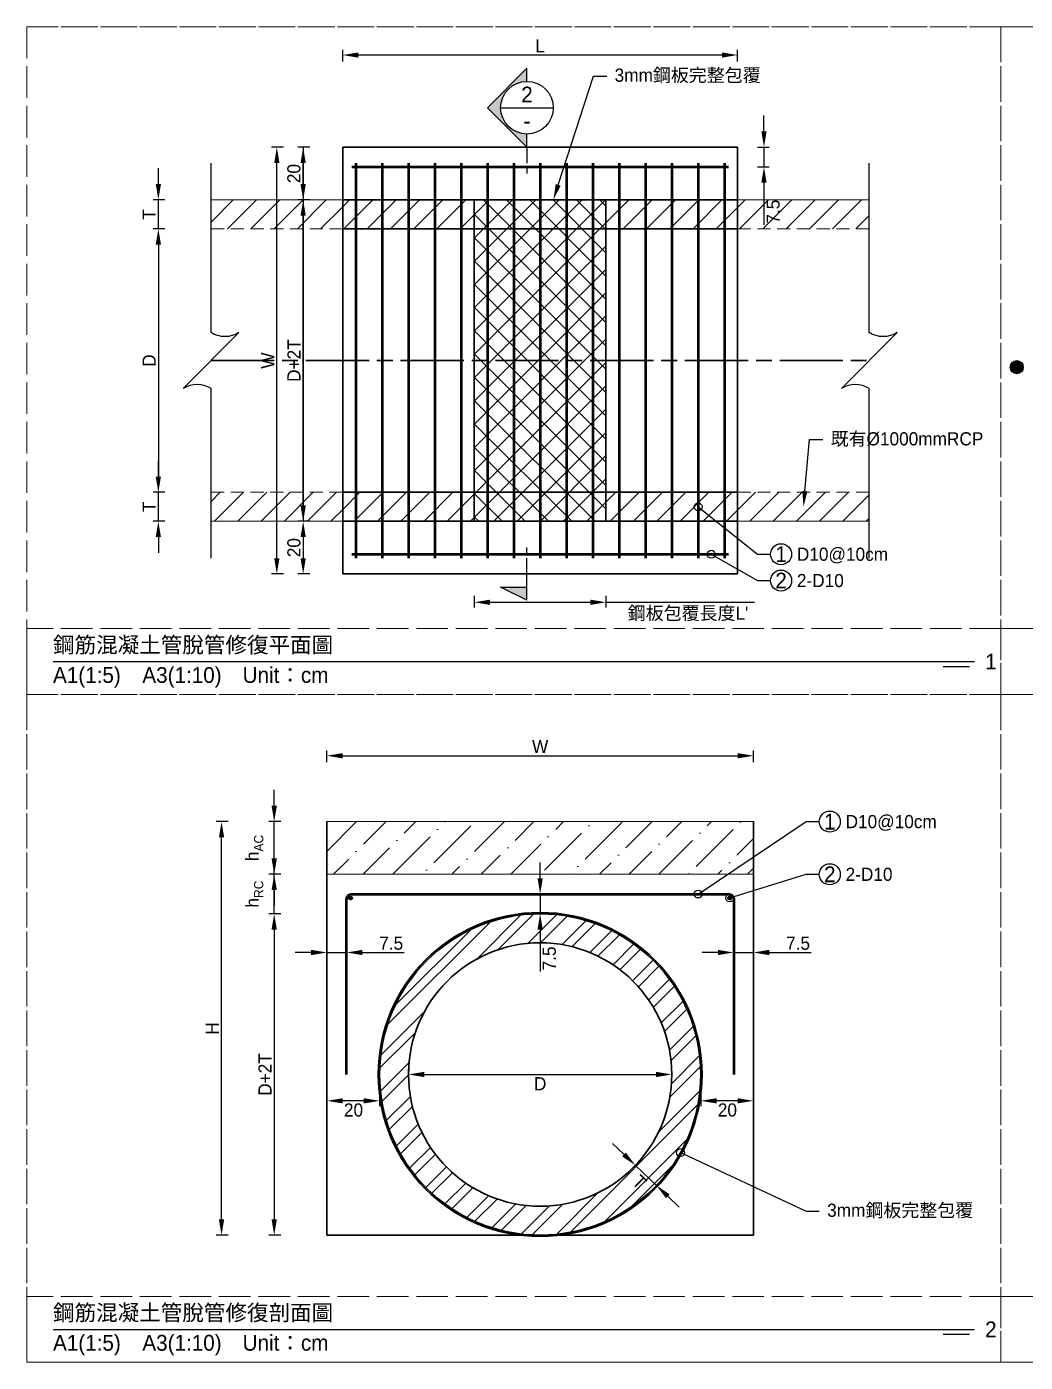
# Model space of a CAD drawing. Extents: x -781 to 13690, y -2778 to 2196.
# Drawn here: x -780 to -401, y -2778 to -2271 of the extents above; entities that cross this region are included whole.
import ezdxf
from ezdxf import colors
from ezdxf.entities.mleader import LeaderData, LeaderLine
from ezdxf.math import Vec2, Vec3

# ---------------------------------------------------------------- set-up
doc = ezdxf.new("R2010")
doc.units = 0
doc.header["$MEASUREMENT"] = 0
for name, pattern in [('ACAD_ISO02W100', [15, 12, -3]), ('ACAD_ISO08W100', [36, 24, -3, 6, -3]), ('HIDDEN', [0.375, 0.25, -0.125])]:
    doc.linetypes.add(name, pattern=pattern)
doc.layers.add('一、4.基本-隱藏', color=9, linetype='ACAD_ISO02W100', lineweight=20, plot=False)
doc.layers.add('三、1.文字-說明文字', color=2, linetype='Continuous')
doc.layers.add('三、3.文字-註解文字', color=2, linetype='Continuous')
for name, color, linetype, lineweight in [('二、1.繪圖-既有設施', 8, 'Continuous', 20), ('二、2.繪圖-施作項目', 181, 'Continuous', 30), ('二、4.繪圖-設計鋪面', 40, 'Continuous', 20), ('二、5.繪圖-鋼筋', 60, 'Continuous', 50), ('二、6.繪圖-其他施作項目', 35, 'Continuous', 30)]:
    doc.layers.add(name, color=color, linetype=linetype, lineweight=lineweight)
doc.styles.add('次圖名(詳圖)', font='MS PGothic.ttf', dxfattribs={"height": 6})
doc.styles.add('註解文字(詳圖)', font='MS PGothic.ttf', dxfattribs={"height": 5})
doc.dimstyles.new('註解文字(詳圖)', dxfattribs={"dimtxt": 5, "dimasz": 6, "dimexe": 2, "dimexo": 5, "dimgap": 1, "dimtad": 2, "dimdsep": 46, "dimtxsty": '註解文字(詳圖)', "dimcen": 0.1, "dimclrd": 256, "dimclre": 256, "dimclrt": 256, "dimadec": 0, "dimazin": 0, "dimtfac": 1, "dimtmove": 0, "dimatfit": 3, "dimfxlon": 1, "dimtolj": 1, "dimtzin": 0, "dimlwd": -1, "dimlwe": -1, "dimarcsym": 1})

# ---------------------------------------------------------------- blocks, each defined once
blk = doc.blocks.new('*D116')
at = {"layer": 'Defpoints', "color": 0, "transparency": 16777216}
for p in [(-730, -2336.75), (-710, -2336.75), (-710, -2347.75)]:
    blk.add_point(p, dxfattribs=at)
at = {"layer": '三、3.文字-註解文字', "transparency": 16777216}
for p, q in [((-730, -2330.75), (-730, -2324.75)), ((-727.5, -2336.75), (-732, -2336.75)), ((-730, -2347.75), (-730, -2336.75)), ((-727.5, -2347.75), (-732, -2347.75)), ((-730, -2353.75), (-730, -2359.75))]:
    blk.add_line(p, q, dxfattribs=at)
for points in [[(-731, -2330.75), (-729, -2330.75), (-730, -2336.75)], [(-731, -2353.75), (-729, -2353.75), (-730, -2347.75)]]:
    blk.add_solid(points, dxfattribs=at)
at = {"layer": '三、3.文字-註解文字', "transparency": 16777216, "insert": (-733.5, -2342.25), "char_height": 5, "attachment_point": 5, "rotation": 90, "style": '註解文字(詳圖)'}
blk.add_mtext('\\A1;T', dxfattribs=at)
blk = doc.blocks.new('*D117')
at = {"layer": 'Defpoints', "color": 0, "transparency": 16777216}
for p in [(-710, -2347.75), (-730, -2447.75), (-710, -2447.75)]:
    blk.add_point(p, dxfattribs=at)
at = {"layer": '三、3.文字-註解文字', "transparency": 16777216}
for p, q in [((-727.5, -2347.75), (-732, -2347.75)), ((-730, -2353.75), (-730, -2441.75)), ((-727.5, -2447.75), (-732, -2447.75))]:
    blk.add_line(p, q, dxfattribs=at)
for points in [[(-731, -2353.75), (-729, -2353.75), (-730, -2347.75)], [(-731, -2441.75), (-729, -2441.75), (-730, -2447.75)]]:
    blk.add_solid(points, dxfattribs=at)
at = {"layer": '三、3.文字-註解文字', "transparency": 16777216, "insert": (-733.5, -2397.75), "char_height": 5, "attachment_point": 5, "rotation": 90, "style": '註解文字(詳圖)'}
blk.add_mtext('\\A1;D', dxfattribs=at)
blk = doc.blocks.new('*D118')
at = {"layer": 'Defpoints', "color": 0, "transparency": 16777216}
for p in [(-730, -2447.75), (-710, -2447.75), (-710, -2458.75)]:
    blk.add_point(p, dxfattribs=at)
at = {"layer": '三、3.文字-註解文字', "transparency": 16777216}
for p, q in [((-730, -2441.75), (-730, -2435.75)), ((-727.5, -2447.75), (-732, -2447.75)), ((-730, -2458.75), (-730, -2447.75)), ((-727.5, -2458.75), (-732, -2458.75)), ((-730, -2464.75), (-730, -2470.75))]:
    blk.add_line(p, q, dxfattribs=at)
for points in [[(-731, -2441.75), (-729, -2441.75), (-730, -2447.75)], [(-731, -2464.75), (-729, -2464.75), (-730, -2458.75)]]:
    blk.add_solid(points, dxfattribs=at)
at = {"layer": '三、3.文字-註解文字', "transparency": 16777216, "insert": (-733.5, -2453.25), "char_height": 5, "attachment_point": 5, "rotation": 90, "style": '註解文字(詳圖)'}
blk.add_mtext('\\A1;T', dxfattribs=at)
blk = doc.blocks.new('*D119')
at = {"layer": 'Defpoints', "color": 0, "transparency": 16777216}
for p in [(-685, -2316.75), (-660, -2316.75), (-660, -2478.75)]:
    blk.add_point(p, dxfattribs=at)
at = {"layer": '三、3.文字-註解文字', "transparency": 16777216}
for p, q in [((-682.5, -2316.75), (-687, -2316.75)), ((-685, -2472.75), (-685, -2322.75)), ((-682.5, -2478.75), (-687, -2478.75))]:
    blk.add_line(p, q, dxfattribs=at)
for points in [[(-686, -2322.75), (-684, -2322.75), (-685, -2316.75)], [(-686, -2472.75), (-684, -2472.75), (-685, -2478.75)]]:
    blk.add_solid(points, dxfattribs=at)
at = {"layer": '三、3.文字-註解文字', "transparency": 16777216, "insert": (-688.5, -2397.75), "char_height": 5, "attachment_point": 5, "rotation": 90, "style": '註解文字(詳圖)'}
blk.add_mtext('\\A1;W', dxfattribs=at)
blk = doc.blocks.new('*D120')
at = {"layer": 'Defpoints', "color": 0, "transparency": 16777216}
for p in [(-675, -2336.75), (-660, -2336.75), (-660, -2458.75)]:
    blk.add_point(p, dxfattribs=at)
at = {"layer": '三、3.文字-註解文字', "transparency": 16777216}
for p, q in [((-672.5, -2336.75), (-677, -2336.75)), ((-675, -2452.75), (-675, -2342.75)), ((-672.5, -2458.75), (-677, -2458.75))]:
    blk.add_line(p, q, dxfattribs=at)
for points in [[(-676, -2342.75), (-674, -2342.75), (-675, -2336.75)], [(-676, -2452.75), (-674, -2452.75), (-675, -2458.75)]]:
    blk.add_solid(points, dxfattribs=at)
at = {"layer": '三、3.文字-註解文字', "transparency": 16777216, "insert": (-678.5, -2397.75), "char_height": 5, "attachment_point": 5, "rotation": 90, "style": '註解文字(詳圖)'}
blk.add_mtext('\\A1;D+2T', dxfattribs=at)
blk = doc.blocks.new('*D121')
at = {"layer": 'Defpoints', "color": 0, "transparency": 16777216}
for p in [(-675, -2316.75), (-660, -2316.75), (-660, -2336.75)]:
    blk.add_point(p, dxfattribs=at)
at = {"layer": '三、3.文字-註解文字', "transparency": 16777216}
for p, q in [((-672.5, -2316.75), (-677, -2316.75)), ((-675, -2330.75), (-675, -2322.75)), ((-672.5, -2336.75), (-677, -2336.75))]:
    blk.add_line(p, q, dxfattribs=at)
for points in [[(-676, -2322.75), (-674, -2322.75), (-675, -2316.75)], [(-676, -2330.75), (-674, -2330.75), (-675, -2336.75)]]:
    blk.add_solid(points, dxfattribs=at)
at = {"layer": '三、3.文字-註解文字', "transparency": 16777216, "insert": (-678.5, -2326.75), "char_height": 5, "attachment_point": 5, "rotation": 90, "style": '註解文字(詳圖)'}
blk.add_mtext('\\A1;20', dxfattribs=at)
blk = doc.blocks.new('*D122')
at = {"layer": 'Defpoints', "color": 0, "transparency": 16777216}
for p in [(-660, -2458.75), (-675, -2478.75), (-660, -2478.75)]:
    blk.add_point(p, dxfattribs=at)
at = {"layer": '三、3.文字-註解文字', "transparency": 16777216}
for p, q in [((-672.5, -2458.75), (-677, -2458.75)), ((-675, -2464.75), (-675, -2472.75)), ((-672.5, -2478.75), (-677, -2478.75))]:
    blk.add_line(p, q, dxfattribs=at)
for points in [[(-676, -2464.75), (-674, -2464.75), (-675, -2458.75)], [(-676, -2472.75), (-674, -2472.75), (-675, -2478.75)]]:
    blk.add_solid(points, dxfattribs=at)
at = {"layer": '三、3.文字-註解文字', "transparency": 16777216, "insert": (-678.5, -2468.75), "char_height": 5, "attachment_point": 5, "rotation": 90, "style": '註解文字(詳圖)'}
blk.add_mtext('\\A1;20', dxfattribs=at)
blk = doc.blocks.new('*D123')
at = {"layer": 'Defpoints', "color": 0, "transparency": 16777216}
for p in [(-660, -2281.75), (-660, -2316.75), (-510, -2316.75)]:
    blk.add_point(p, dxfattribs=at)
at = {"layer": '三、3.文字-註解文字', "transparency": 16777216}
for p, q in [((-660, -2284.25), (-660, -2279.75)), ((-510, -2284.25), (-510, -2279.75)), ((-516, -2281.75), (-654, -2281.75))]:
    blk.add_line(p, q, dxfattribs=at)
for points in [[(-654, -2280.75), (-654, -2282.75), (-660, -2281.75)], [(-516, -2280.75), (-516, -2282.75), (-510, -2281.75)]]:
    blk.add_solid(points, dxfattribs=at)
at = {"layer": '三、3.文字-註解文字', "transparency": 16777216, "insert": (-585, -2278.25), "char_height": 5, "attachment_point": 5, "style": '註解文字(詳圖)'}
blk.add_mtext('\\A1;L', dxfattribs=at)
blk = doc.blocks.new('*D124')
at = {"layer": 'Defpoints', "color": 0, "transparency": 16777216}
for p in [(-610, -2336.75), (-560, -2336.75), (-560, -2489.5)]:
    blk.add_point(p, dxfattribs=at)
at = {"layer": '三、3.文字-註解文字', "transparency": 16777216}
for p, q in [((-610, -2487), (-610, -2491.5)), ((-560, -2487), (-560, -2491.5)), ((-604, -2489.5), (-566, -2489.5)), ((-560, -2489.5), (-503.65, -2489.5))]:
    blk.add_line(p, q, dxfattribs=at)
for points in [[(-604, -2488.5), (-604, -2490.5), (-610, -2489.5)], [(-566, -2488.5), (-566, -2490.5), (-560, -2489.5)]]:
    blk.add_solid(points, dxfattribs=at)
at = {"layer": '三、3.文字-註解文字', "transparency": 16777216, "insert": (-528.82, -2493.88), "char_height": 5, "attachment_point": 5, "style": '註解文字(詳圖)'}
blk.add_mtext("\\A1;鋼板包覆長度L'", dxfattribs=at)
blk = doc.blocks.new('*D125')
at = {"layer": 'Defpoints', "color": 0, "transparency": 16777216}
for p in [(-515, -2316.75), (-500, -2316.75), (-515, -2324.25)]:
    blk.add_point(p, dxfattribs=at)
at = {"layer": '三、3.文字-註解文字', "transparency": 16777216}
for p, q in [((-500, -2310.75), (-500, -2304.75)), ((-502.5, -2316.75), (-498, -2316.75)), ((-500, -2316.75), (-500, -2324.25)), ((-502.5, -2324.25), (-498, -2324.25)), ((-500, -2330.25), (-500, -2346.15))]:
    blk.add_line(p, q, dxfattribs=at)
for points in [[(-501, -2310.75), (-499, -2310.75), (-500, -2316.75)], [(-501, -2330.25), (-499, -2330.25), (-500, -2324.25)]]:
    blk.add_solid(points, dxfattribs=at)
at = {"layer": '三、3.文字-註解文字', "transparency": 16777216, "insert": (-496.5, -2341.2), "char_height": 5, "attachment_point": 5, "rotation": 90, "style": '註解文字(詳圖)'}
blk.add_mtext('\\A1;7.5', dxfattribs=at)
blk = doc.blocks.new('_Small')
at = {"color": 0, "linetype": 'ByBlock', "lineweight": -2}
blk.add_circle((0, 0), 0.25, dxfattribs=at)
blk = doc.blocks.new('*D126')
at = {"layer": 'Defpoints', "color": 0, "transparency": 16777216}
for p in [(-686, -2572.75), (-666, -2572.75), (-666, -2592.75)]:
    blk.add_point(p, dxfattribs=at)
at = {"layer": '三、3.文字-註解文字', "transparency": 16777216}
for p, q in [((-686, -2566.75), (-686, -2560.75)), ((-683.5, -2572.75), (-688, -2572.75)), ((-686, -2592.75), (-686, -2572.75)), ((-683.5, -2592.75), (-688, -2592.75)), ((-686, -2598.75), (-686, -2604.75))]:
    blk.add_line(p, q, dxfattribs=at)
for points in [[(-687, -2566.75), (-685, -2566.75), (-686, -2572.75)], [(-687, -2598.75), (-685, -2598.75), (-686, -2592.75)]]:
    blk.add_solid(points, dxfattribs=at)
at = {"layer": '三、3.文字-註解文字', "transparency": 16777216, "insert": (-693.5, -2582.75), "char_height": 5, "attachment_point": 5, "rotation": 90, "style": '註解文字(詳圖)'}
blk.add_mtext('\\A1;h{\\H0.7x;\\S^ AC;}', dxfattribs=at)
blk = doc.blocks.new('*D127')
at = {"layer": 'Defpoints', "color": 0, "transparency": 16777216}
for p in [(-686, -2592.75), (-585, -2592.75), (-585, -2607.75)]:
    blk.add_point(p, dxfattribs=at)
at = {"layer": '三、3.文字-註解文字', "transparency": 16777216}
for p, q in [((-686, -2586.75), (-686, -2580.75)), ((-683.5, -2592.75), (-688, -2592.75)), ((-686, -2607.75), (-686, -2592.75)), ((-683.5, -2607.75), (-688, -2607.75)), ((-686, -2613.75), (-686, -2619.75))]:
    blk.add_line(p, q, dxfattribs=at)
for points in [[(-687, -2586.75), (-685, -2586.75), (-686, -2592.75)], [(-687, -2613.75), (-685, -2613.75), (-686, -2607.75)]]:
    blk.add_solid(points, dxfattribs=at)
at = {"layer": '三、3.文字-註解文字', "transparency": 16777216, "insert": (-693.5, -2600.25), "char_height": 5, "attachment_point": 5, "rotation": 90, "style": '註解文字(詳圖)'}
blk.add_mtext('\\A1;h{\\H0.7x;\\S^ RC;}', dxfattribs=at)
blk = doc.blocks.new('*D128')
at = {"layer": 'Defpoints', "color": 0, "transparency": 16777216}
for p in [(-585, -2607.75), (-686, -2729.75), (-585, -2729.75)]:
    blk.add_point(p, dxfattribs=at)
at = {"layer": '三、3.文字-註解文字', "transparency": 16777216}
for p, q in [((-683.5, -2607.75), (-688, -2607.75)), ((-686, -2613.75), (-686, -2723.75)), ((-683.5, -2729.75), (-688, -2729.75))]:
    blk.add_line(p, q, dxfattribs=at)
for points in [[(-687, -2613.75), (-685, -2613.75), (-686, -2607.75)], [(-687, -2723.75), (-685, -2723.75), (-686, -2729.75)]]:
    blk.add_solid(points, dxfattribs=at)
at = {"layer": '三、3.文字-註解文字', "transparency": 16777216, "insert": (-689.5, -2668.75), "char_height": 5, "attachment_point": 5, "rotation": 90, "style": '註解文字(詳圖)'}
blk.add_mtext('\\A1;D+2T', dxfattribs=at)
blk = doc.blocks.new('*D129')
at = {"layer": 'Defpoints', "color": 0, "transparency": 16777216}
for p in [(-706, -2572.75), (-585, -2572.75), (-585, -2729.75)]:
    blk.add_point(p, dxfattribs=at)
at = {"layer": '三、3.文字-註解文字', "transparency": 16777216}
for p, q in [((-703.5, -2572.75), (-708, -2572.75)), ((-706, -2723.75), (-706, -2578.75)), ((-703.5, -2729.75), (-708, -2729.75))]:
    blk.add_line(p, q, dxfattribs=at)
for points in [[(-707, -2578.75), (-705, -2578.75), (-706, -2572.75)], [(-707, -2723.75), (-705, -2723.75), (-706, -2729.75)]]:
    blk.add_solid(points, dxfattribs=at)
at = {"layer": '三、3.文字-註解文字', "transparency": 16777216, "insert": (-709.5, -2651.25), "char_height": 5, "attachment_point": 5, "rotation": 90, "style": '註解文字(詳圖)'}
blk.add_mtext('\\A1;H', dxfattribs=at)
blk = doc.blocks.new('*D130')
at = {"layer": 'Defpoints', "color": 0, "transparency": 16777216}
for p in [(-635, -2668.75), (-535, -2668.75), (-535, -2668.75)]:
    blk.add_point(p, dxfattribs=at)
at = {"layer": '三、3.文字-註解文字', "transparency": 16777216}
for p, q in [((-635, -2668.75), (-635, -2666.75)), ((-535, -2668.75), (-535, -2666.75)), ((-629, -2668.75), (-541, -2668.75))]:
    blk.add_line(p, q, dxfattribs=at)
for points in [[(-629, -2667.75), (-629, -2669.75), (-635, -2668.75)], [(-541, -2667.75), (-541, -2669.75), (-535, -2668.75)]]:
    blk.add_solid(points, dxfattribs=at)
at = {"layer": '三、3.文字-註解文字', "transparency": 16777216, "insert": (-585, -2672.25), "char_height": 5, "attachment_point": 5, "style": '註解文字(詳圖)'}
blk.add_mtext('\\A1;D', dxfattribs=at)
blk = doc.blocks.new('*D131')
at = {"layer": 'Defpoints', "color": 0, "transparency": 16777216}
for p in [(-548.81, -2703.25), (-540.85, -2710.84), (-540.85, -2710.84)]:
    blk.add_point(p, dxfattribs=at)
at = {"layer": '三、3.文字-註解文字', "transparency": 16777216}
for p, q in [((-553.15, -2699.11), (-557.5, -2694.97)), ((-548.81, -2703.25), (-547.43, -2701.8)), ((-548.81, -2703.25), (-540.85, -2710.84)), ((-540.85, -2710.84), (-539.47, -2709.39)), ((-536.51, -2714.98), (-532.16, -2719.12))]:
    blk.add_line(p, q, dxfattribs=at)
for points in [[(-552.46, -2698.39), (-553.84, -2699.84), (-548.81, -2703.25)], [(-535.82, -2714.26), (-537.2, -2715.71), (-540.85, -2710.84)]]:
    blk.add_solid(points, dxfattribs=at)
at = {"layer": '三、3.文字-註解文字', "transparency": 16777216, "insert": (-547.25, -2709.58), "char_height": 5, "attachment_point": 5, "rotation": 316.3674, "style": '註解文字(詳圖)'}
blk.add_mtext('\\A1;T', dxfattribs=at)
blk = doc.blocks.new('*D132')
at = {"layer": 'Defpoints', "color": 0, "transparency": 16777216}
for p in [(-666, -2668.75), (-646, -2668.75), (-666, -2678.75)]:
    blk.add_point(p, dxfattribs=at)
at = {"layer": '三、3.文字-註解文字', "transparency": 16777216}
for p, q in [((-666, -2676.25), (-666, -2680.75)), ((-646, -2676.25), (-646, -2680.75)), ((-652, -2678.75), (-660, -2678.75))]:
    blk.add_line(p, q, dxfattribs=at)
for points in [[(-660, -2677.75), (-660, -2679.75), (-666, -2678.75)], [(-652, -2677.75), (-652, -2679.75), (-646, -2678.75)]]:
    blk.add_solid(points, dxfattribs=at)
at = {"layer": '三、3.文字-註解文字', "transparency": 16777216, "insert": (-655.89, -2682.25), "char_height": 5, "attachment_point": 5, "style": '註解文字(詳圖)'}
blk.add_mtext('\\A1;20', dxfattribs=at)
blk = doc.blocks.new('*D133')
at = {"layer": 'Defpoints', "color": 0, "transparency": 16777216}
for p in [(-524, -2668.75), (-504, -2668.75), (-524, -2678.75)]:
    blk.add_point(p, dxfattribs=at)
at = {"layer": '三、3.文字-註解文字', "transparency": 16777216}
for p, q in [((-524, -2676.25), (-524, -2680.75)), ((-504, -2676.25), (-504, -2680.75)), ((-510, -2678.75), (-518, -2678.75))]:
    blk.add_line(p, q, dxfattribs=at)
for points in [[(-518, -2677.75), (-518, -2679.75), (-524, -2678.75)], [(-510, -2677.75), (-510, -2679.75), (-504, -2678.75)]]:
    blk.add_solid(points, dxfattribs=at)
at = {"layer": '三、3.文字-註解文字', "transparency": 16777216, "insert": (-513.89, -2682.25), "char_height": 5, "attachment_point": 5, "style": '註解文字(詳圖)'}
blk.add_mtext('\\A1;20', dxfattribs=at)
blk = doc.blocks.new('*D134')
at = {"layer": 'Defpoints', "color": 0, "transparency": 16777216}
for p in [(-666, -2622.44), (-666, -2641.6), (-658.5, -2641.6)]:
    blk.add_point(p, dxfattribs=at)
at = {"layer": '三、3.文字-註解文字', "transparency": 16777216}
for p, q in [((-666, -2624.94), (-666, -2620.44)), ((-658.5, -2624.94), (-658.5, -2620.44)), ((-672, -2622.44), (-678, -2622.44)), ((-666, -2622.44), (-658.5, -2622.44)), ((-652.5, -2622.44), (-636.6, -2622.44))]:
    blk.add_line(p, q, dxfattribs=at)
for points in [[(-672, -2621.44), (-672, -2623.44), (-666, -2622.44)], [(-652.5, -2621.44), (-652.5, -2623.44), (-658.5, -2622.44)]]:
    blk.add_solid(points, dxfattribs=at)
at = {"layer": '三、3.文字-註解文字', "transparency": 16777216, "insert": (-641.55, -2618.94), "char_height": 5, "attachment_point": 5, "style": '註解文字(詳圖)'}
blk.add_mtext('\\A1;7.5', dxfattribs=at)
blk = doc.blocks.new('*D135')
at = {"layer": 'Defpoints', "color": 0, "transparency": 16777216}
for p in [(-585, -2600.25), (-585, -2600.25), (-585, -2607.75)]:
    blk.add_point(p, dxfattribs=at)
at = {"layer": '三、3.文字-註解文字', "transparency": 16777216}
for p, q in [((-585, -2594.25), (-585, -2588.25)), ((-585, -2600.25), (-583, -2600.25)), ((-585, -2600.25), (-585, -2607.75)), ((-585, -2607.75), (-583, -2607.75)), ((-585, -2613.75), (-585, -2629.65))]:
    blk.add_line(p, q, dxfattribs=at)
for points in [[(-586, -2594.25), (-584, -2594.25), (-585, -2600.25)], [(-586, -2613.75), (-584, -2613.75), (-585, -2607.75)]]:
    blk.add_solid(points, dxfattribs=at)
at = {"layer": '三、3.文字-註解文字', "transparency": 16777216, "insert": (-581.5, -2624.7), "char_height": 5, "attachment_point": 5, "rotation": 90, "style": '註解文字(詳圖)'}
blk.add_mtext('\\A1;7.5', dxfattribs=at)
blk = doc.blocks.new('*D136')
at = {"layer": 'Defpoints', "color": 0, "transparency": 16777216}
for p in [(-511.5, -2622.44), (-511.5, -2641.6), (-504, -2641.6)]:
    blk.add_point(p, dxfattribs=at)
at = {"layer": '三、3.文字-註解文字', "transparency": 16777216}
for p, q in [((-511.5, -2624.94), (-511.5, -2620.44)), ((-504, -2624.94), (-504, -2620.44)), ((-517.5, -2622.44), (-523.5, -2622.44)), ((-511.5, -2622.44), (-504, -2622.44)), ((-498, -2622.44), (-482.1, -2622.44))]:
    blk.add_line(p, q, dxfattribs=at)
for points in [[(-517.5, -2621.44), (-517.5, -2623.44), (-511.5, -2622.44)], [(-498, -2621.44), (-498, -2623.44), (-504, -2622.44)]]:
    blk.add_solid(points, dxfattribs=at)
at = {"layer": '三、3.文字-註解文字', "transparency": 16777216, "insert": (-487.05, -2618.94), "char_height": 5, "attachment_point": 5, "style": '註解文字(詳圖)'}
blk.add_mtext('\\A1;7.5', dxfattribs=at)
blk = doc.blocks.new('*D137')
at = {"layer": 'Defpoints', "color": 0, "transparency": 16777216}
for p in [(-504, -2547.75), (-666, -2572.75), (-504, -2572.75)]:
    blk.add_point(p, dxfattribs=at)
at = {"layer": '三、3.文字-註解文字', "transparency": 16777216}
for p, q in [((-666, -2550.25), (-666, -2545.75)), ((-660, -2547.75), (-510, -2547.75)), ((-504, -2550.25), (-504, -2545.75))]:
    blk.add_line(p, q, dxfattribs=at)
for points in [[(-660, -2546.75), (-660, -2548.75), (-666, -2547.75)], [(-510, -2546.75), (-510, -2548.75), (-504, -2547.75)]]:
    blk.add_solid(points, dxfattribs=at)
at = {"layer": '三、3.文字-註解文字', "transparency": 16777216, "insert": (-585, -2544.25), "char_height": 5, "attachment_point": 5, "style": '註解文字(詳圖)'}
blk.add_mtext('\\A1;W', dxfattribs=at)

msp = doc.modelspace()

# ---------------------------------------------------------------- hatches: boundary and pattern name
at = {"layer": '三、1.文字-說明文字'}
h = msp.add_hatch(color=256, dxfattribs=at)
h.dxf.hatch_style = 1
h.paths.add_polyline_path([(-406.5, -2400.25, 1), (-401.5, -2400.25, 1)])
at = {"layer": '三、3.文字-註解文字'}
h = msp.add_hatch(color=256, dxfattribs=at)
h.dxf.hatch_style = 1
h.paths.add_polyline_path([(-590, -2286.75), (-605, -2301.75), (-590, -2316.75), (-590, -2311.75, -0.4142136), (-600, -2301.75, -0.4142136), (-590, -2291.75)])
h = msp.add_hatch(color=256, dxfattribs=at)
h.dxf.hatch_style = 1
h.paths.add_polyline_path([(-600, -2483.75), (-590, -2488.75), (-590, -2483.75)])
at = {"layer": '二、1.繪圖-既有設施'}
h = msp.add_hatch(dxfattribs=at)
h.set_pattern_fill('ANSI31', color=256, scale=50)
h.paths.add_polyline_path([(-660, -2336.75), (-710, -2336.75), (-710, -2347.75), (-660, -2347.75)])
h.paths.add_polyline_path([(-660, -2447.75), (-710, -2447.75), (-710, -2458.75), (-660, -2458.75)])
h.paths.add_polyline_path([(-460, -2336.75), (-510, -2336.75), (-510, -2347.75), (-460, -2347.75)])
h.paths.add_polyline_path([(-460, -2447.75), (-510, -2447.75), (-510, -2458.75), (-460, -2458.75)])
at = {"layer": '二、2.繪圖-施作項目'}
h = msp.add_hatch(dxfattribs=at)
h.set_pattern_fill('ANSI31', color=256, scale=50)
h.paths.add_polyline_path([(-610, -2347.75), (-610, -2336.75), (-660, -2336.75), (-660, -2347.75)])
h.paths.add_polyline_path([(-560, -2336.75), (-560, -2347.75), (-510, -2347.75), (-510, -2336.75)])
h.paths.add_polyline_path([(-560, -2447.75), (-560, -2458.75), (-510, -2458.75), (-510, -2447.75)])
h.paths.add_polyline_path([(-610, -2458.75), (-610, -2447.75), (-660, -2447.75), (-660, -2458.75)])
h = msp.add_hatch(color=256, dxfattribs=at)
h.dxf.hatch_style = 1
h.paths.add_polyline_path([(-646.5, -2668.75, 1), (-523.5, -2668.75, 1)])
h.paths.add_polyline_path([(-524, -2668.75, -1), (-646, -2668.75, -1)], flags=16)
h.paths.add_polyline_path([(-535, -2668.75, -1), (-635, -2668.75, -1)], flags=0)
h = msp.add_hatch(dxfattribs=at)
h.set_pattern_fill('ANSI32', color=256)
h.set_pattern_definition([(45, (-1355.829, -920.108), (-6.73519, 6.73519), []), (45, (-1351.339, -920.108), (-6.73519, 6.73519), [])])
h.paths.add_polyline_path([(-646, -2668.75, 1), (-524, -2668.75, 1)])
h.paths.add_polyline_path([(-535, -2668.75, -1), (-635, -2668.75, -1)], flags=16)
at = {"layer": '二、4.繪圖-設計鋪面'}
h = msp.add_hatch(dxfattribs=at)
h.set_pattern_fill('ANSI36', color=256, scale=2.5)
h.set_pattern_definition([(45, (-9515.864, -1241.331), (4.209495, 15.434815), [19.84375, -3.96875, 0, -3.96875])])
h.paths.add_polyline_path([(-666, -2572.75), (-666, -2592.75), (-504, -2592.75), (-504, -2572.75)])
at = {"layer": '二、5.繪圖-鋼筋'}
h = msp.add_hatch(color=256, dxfattribs=at)
h.dxf.hatch_style = 1
h.paths.add_polyline_path([(-656.5, -2601.75, 1), (-657.5, -2601.75, 1)])
h = msp.add_hatch(color=256, dxfattribs=at)
h.dxf.hatch_style = 1
h.paths.add_polyline_path([(-512.5, -2601.75, 1), (-513.5, -2601.75, 1)])
at = {"layer": '二、6.繪圖-其他施作項目'}
h = msp.add_hatch(dxfattribs=at)
h.set_pattern_fill('ANSI37', color=256, scale=50)
h.paths.add_polyline_path([(-560, -2336.75), (-610, -2336.75), (-610, -2347.75), (-560, -2347.75)])
h.paths.add_polyline_path([(-560, -2347.75), (-610, -2347.75), (-610, -2397.75), (-560, -2397.75)])
h.paths.add_polyline_path([(-560, -2397.75), (-610, -2397.75), (-610, -2447.75), (-560, -2447.75)])
h.paths.add_polyline_path([(-560, -2447.75), (-610, -2447.75), (-610, -2458.75), (-560, -2458.75)])

# ---------------------------------------------------------------- linework, layer by layer
at = {"layer": '一、4.基本-隱藏'}
for points in [[(-780, -2271), (0, -2271), (0, -2778), (-780, -2778)], [(-410, -2271), (-780, -2271), (-780, -2524.5), (-410, -2524.5)], [(0, -2271), (-410, -2271), (-410, -2499.5), (0, -2499.5)], [(-410, -2499.5), (-780, -2499.5), (-780, -2524.5), (-410, -2524.5)], [(0, -2499.5), (-410, -2499.5), (-410, -2524.5), (0, -2524.5)], [(-410, -2524.5), (-780, -2524.5), (-780, -2778), (-410, -2778)], [(0, -2524.5), (-410, -2524.5), (-410, -2753), (0, -2753)], [(-410, -2753), (-780, -2753), (-780, -2778), (-410, -2778)], [(0, -2753), (-410, -2753), (-410, -2778), (0, -2778)]]:
    msp.add_lwpolyline(points, close=True, dxfattribs=at)
msp.add_lwpolyline([(-780, -2524.5), (0, -2524.5)], dxfattribs=at)
at = {"layer": '三、1.文字-說明文字'}
msp.add_circle((-404, -2400.25), 2.5, dxfattribs=at)
at = {"layer": '三、3.文字-註解文字'}
for points in [[(-590, -2291.75), (-590, -2286.75), (-605, -2301.75), (-590, -2316.75), (-590, -2311.75)], [(-600, -2301.75), (-580, -2301.75)], [(-675, -2316.75), (-675, -2458.75)], [(-590, -2488.75), (-590, -2478.75)], [(-590, -2488.75), (-600, -2483.75), (-590, -2483.75)], [(-770, -2512), (-420, -2512)], [(-422, -2514), (-432, -2514)], [(-770, -2765.5), (-420, -2765.5)], [(-422, -2767.5), (-432, -2767.5)]]:
    msp.add_lwpolyline(points, dxfattribs=at)
at = {"layer": '三、3.文字-註解文字', "linetype": 'ACAD_ISO02W100', "ltscale": 0.5}
for points in [[(-590, -2316.75), (-590, -2326.75)], [(-590, -2478.75), (-590, -2468.75)]]:
    msp.add_lwpolyline(points, dxfattribs=at)
at = {"layer": '三、3.文字-註解文字'}
for points in [[(-710, -2472.75), (-710, -2408.357, 0.2828427), (-720.607, -2408.357), (-699.393, -2387.143, -0.2828427), (-710, -2387.143), (-710, -2322.75)], [(-460, -2472.75), (-460, -2408.357, 0.2828427), (-470.607, -2408.357), (-449.393, -2387.143, -0.2828427), (-460, -2387.143), (-460, -2322.75)]]:
    msp.add_lwpolyline(points, format="xyb", dxfattribs=at)
for centre, radius in [((-590, -2301.75), 10), ((-493.5, -2471.25), 4), ((-493.5, -2481.25), 4), ((-475, -2572.75), 4), ((-475, -2592.75), 4)]:
    msp.add_circle(centre, radius, dxfattribs=at)
at = {"layer": '二、1.繪圖-既有設施', "ltscale": 20}
for points in [[(-710, -2336.75), (-660, -2336.75)], [(-510, -2336.75), (-460, -2336.75)], [(-710, -2458.75), (-660, -2458.75)], [(-510, -2458.75), (-460, -2458.75)]]:
    msp.add_lwpolyline(points, dxfattribs=at)
at = {"layer": '二、1.繪圖-既有設施', "linetype": 'HIDDEN', "ltscale": 20}
for points in [[(-710, -2347.75), (-660, -2347.75)], [(-510, -2347.75), (-460, -2347.75)], [(-710, -2447.75), (-660, -2447.75)], [(-510, -2447.75), (-460, -2447.75)]]:
    msp.add_lwpolyline(points, dxfattribs=at)
at = {"layer": '二、2.繪圖-施作項目'}
for points in [[(-660, -2316.75), (-510, -2316.75)], [(-660, -2316.75), (-660, -2478.75)], [(-510, -2316.75), (-510, -2478.75)], [(-660, -2336.75), (-510, -2336.75)], [(-660, -2347.75), (-510, -2347.75)], [(-660, -2447.75), (-510, -2447.75)], [(-660, -2458.75), (-510, -2458.75)], [(-660, -2478.75), (-510, -2478.75)], [(-666, -2729.75), (-666, -2572.75)], [(-504, -2729.75), (-504, -2572.75)], [(-666, -2729.75), (-504, -2729.75)]]:
    msp.add_lwpolyline(points, dxfattribs=at)
at = {"layer": '二、2.繪圖-施作項目', "linetype": 'ACAD_ISO08W100'}
msp.add_lwpolyline([(-710, -2397.75), (-460, -2397.75)], dxfattribs=at)
at = {"layer": '二、2.繪圖-施作項目'}
for radius in [61.5, 61, 50]:
    msp.add_circle((-585, -2668.75), radius, dxfattribs=at)
at = {"layer": '二、4.繪圖-設計鋪面'}
for points in [[(-666, -2572.75), (-504, -2572.75)], [(-666, -2592.75), (-504, -2592.75)]]:
    msp.add_lwpolyline(points, dxfattribs=at)
at = {"layer": '二、5.繪圖-鋼筋'}
for points in [[(-656.5, -2324.25), (-513.5, -2324.25)], [(-655, -2322.75), (-655, -2472.75)], [(-645, -2322.75), (-645, -2472.75)], [(-635, -2322.75), (-635, -2472.75)], [(-625, -2322.75), (-625, -2472.75)], [(-615, -2322.75), (-615, -2472.75)], [(-605, -2322.75), (-605, -2472.75)], [(-595, -2322.75), (-595, -2472.75)], [(-585, -2322.75), (-585, -2472.75)], [(-575, -2322.75), (-575, -2472.75)], [(-565, -2322.75), (-565, -2472.75)], [(-555, -2322.75), (-555, -2472.75)], [(-545, -2322.75), (-545, -2472.75)], [(-535, -2322.75), (-535, -2472.75)], [(-525, -2322.75), (-525, -2472.75)], [(-515, -2322.75), (-515, -2472.75)], [(-656.5, -2471.25), (-513.5, -2471.25)]]:
    msp.add_lwpolyline(points, dxfattribs=at)
msp.add_lwpolyline([(-658.5, -2668.75), (-658.5, -2602.25, -0.4142136), (-656.5, -2600.25), (-513.5, -2600.25, -0.4142136), (-511.5, -2602.25), (-511.5, -2668.75)], format="xyb", dxfattribs=at)
for centre in [(-657, -2601.75), (-513, -2601.75)]:
    msp.add_circle(centre, 0.5, dxfattribs=at)
at = {"layer": '二、6.繪圖-其他施作項目'}
msp.add_lwpolyline([(-560, -2336.75), (-610, -2336.75), (-610, -2458.75), (-560, -2458.75)], close=True, dxfattribs=at)

# ---------------------------------------------------------------- texts
at = {"layer": '三、3.文字-註解文字', "char_height": 6}
for s, width, gutter_width, insert, attachment_point, style in [('{\\fMS PGothic|b0|i0|c128|p34;2}', 3.63314, 30, (-590, -2296.75), 5, '次圖名(詳圖)'), ('-', 3.63314, 30, (-590, -2306.75), 5, '次圖名(詳圖)'), ('1', 8.38231, 30, (-493.5, -2471.25), 5, '註解文字(詳圖)'), ('2', 8.38231, 30, (-493.5, -2481.25), 5, '註解文字(詳圖)'), ('{\\fMS PGothic|b0|i0|c128|p34;鋼筋混凝土管\\fPMingLiU|b0|i0|c136|p18;脫\\fMS PGothic|b0|i0|c128|p34;管修復平面圖}', 125.75509, 15, (-770, -2506), 4, '次圖名(詳圖)'), ('1', 3, 15, (-416, -2512), 4, '次圖名(詳圖)'), ('{\\fMS PGothic|b0|i0|c128|p34;A1(1:}5{\\fMS PGothic|b0|i0|c128|p34;)\u3000A3(1:}1{\\fMS PGothic|b0|i0|c128|p34;0)^IUnit：cm}', 136.03259, 15, (-770, -2518), 4, '次圖名(詳圖)'), ('1', 8.38231, 30, (-475, -2572.75), 5, '註解文字(詳圖)'), ('2', 8.38231, 30, (-475, -2592.75), 5, '註解文字(詳圖)'), ('{\\fMS PGothic|b0|i0|c128|p34;鋼筋混凝土管\\fPMingLiU|b0|i0|c136|p18;脫\\fMS PGothic|b0|i0|c128|p34;管修復}剖{\\fMS PGothic|b0|i0|c128|p34;面圖}', 125.75509, 15, (-770, -2759.5), 4, '次圖名(詳圖)'), ('2', 3, 15, (-416, -2765.5), 4, '次圖名(詳圖)'), ('{\\fMS PGothic|b0|i0|c128|p34;A1(1:}5{\\fMS PGothic|b0|i0|c128|p34;)\u3000A3(1:}1{\\fMS PGothic|b0|i0|c128|p34;0)^IUnit：cm}', 136.03259, 15, (-770, -2771.5), 4, '次圖名(詳圖)')]:
    msp.add_mtext_dynamic_manual_height_columns(s, width=width, gutter_width=gutter_width, heights=[0], dxfattribs=dict(at, insert=insert, attachment_point=attachment_point, style=style))

# ---------------------------------------------------------------- dimensions: what is measured, and where the dimension line sits
at = {"layer": '三、3.文字-註解文字'}
for base, p1, p2, text, picture, middle in [((-660, -2281.75), (-510, -2316.75), (-660, -2316.75), 'L', '*D123', (-585, -2278.25)), ((-560, -2489.5), (-610, -2336.75), (-560, -2336.75), "鋼板包覆長度L'", '*D124', (-528.824, -2493.881)), ((-535, -2668.75), (-635, -2668.75), (-535, -2668.75), 'D', '*D130', (-585, -2672.25))]:
    dim = msp.add_linear_dim(base=base, p1=p1, p2=p2, text=text, dimstyle='註解文字(詳圖)', dxfattribs=at)
    dim.commit()
    dim.dimension.update_dxf_attribs({"geometry": picture, "text_midpoint": middle})
for base, p1, p2, angle, picture, middle, dimtype in [((-500, -2316.75), (-515, -2324.25), (-515, -2316.75), 90, '*D125', (-500, -2341.199), 160), ((-585, -2600.25), (-585, -2607.75), (-585, -2600.25), 90, '*D135', (-585, -2624.699), 161), ((-666, -2622.443), (-658.5, -2641.6), (-666, -2641.6), 180, '*D134', (-641.551, -2622.443), 161), ((-511.5, -2622.443), (-504, -2641.6), (-511.5, -2641.6), 180, '*D136', (-487.051, -2622.443), 161)]:
    dim = msp.add_linear_dim(base=base, p1=p1, p2=p2, angle=angle, text='7.5', dimstyle='註解文字(詳圖)', dxfattribs=at)
    dim.commit()
    dim.dimension.update_dxf_attribs({"geometry": picture, "text_midpoint": middle, "dimtype": dimtype})
for base, p1, p2, text, picture, middle in [((-685, -2316.75), (-660, -2478.75), (-660, -2316.75), 'W', '*D119', (-688.5, -2397.75)), ((-675, -2316.75), (-660, -2336.75), (-660, -2316.75), '20', '*D121', (-678.5, -2326.75)), ((-730, -2336.75), (-710, -2347.75), (-710, -2336.75), 'T', '*D116', (-733.5, -2342.25)), ((-675, -2336.75), (-660, -2458.75), (-660, -2336.75), 'D+2T', '*D120', (-678.5, -2397.75)), ((-730, -2447.75), (-710, -2347.75), (-710, -2447.75), 'D', '*D117', (-733.5, -2397.75)), ((-730, -2447.75), (-710, -2458.75), (-710, -2447.75), 'T', '*D118', (-733.5, -2453.25)), ((-675, -2478.75), (-660, -2458.75), (-660, -2478.75), '20', '*D122', (-678.5, -2468.75)), ((-706, -2572.75), (-585, -2729.75), (-585, -2572.75), 'H', '*D129', (-709.5, -2651.25)), ((-686, -2729.75), (-585, -2607.75), (-585, -2729.75), 'D+2T', '*D128', (-689.5, -2668.75))]:
    dim = msp.add_linear_dim(base=base, p1=p1, p2=p2, angle=90, text=text, dimstyle='註解文字(詳圖)', dxfattribs=at)
    dim.commit()
    dim.dimension.update_dxf_attribs({"geometry": picture, "text_midpoint": middle})
for p1, p2, distance, text, picture, middle in [((-666, -2572.75), (-504, -2572.75), 25, 'W', '*D137', (-585, -2544.25)), ((-548.811, -2703.252), (-540.849, -2710.842), 0, 'T', '*D131', (-547.245, -2709.58))]:
    dim = msp.add_aligned_dim(p1=p1, p2=p2, distance=distance, text=text, dimstyle='註解文字(詳圖)', dxfattribs=at)
    dim.commit()
    dim.dimension.update_dxf_attribs({"geometry": picture, "text_midpoint": middle})
dim = msp.add_linear_dim(base=(-686, -2572.75), p1=(-666, -2592.75), p2=(-666, -2572.75), angle=90, text='h{\\H0.7x;\\S^ AC;}', dimstyle='註解文字(詳圖)', override={"dimgap": 5}, dxfattribs=at)
dim.commit()
dim.dimension.update_dxf_attribs({"geometry": '*D126', "text_midpoint": (-693.5, -2582.75)})
dim = msp.add_linear_dim(base=(-686, -2592.75), p1=(-585, -2607.75), p2=(-585, -2592.75), angle=90, text='h{\\H0.7x;\\S^ RC;}', dimstyle='註解文字(詳圖)', override={"dimgap": 5}, dxfattribs=at)
dim.commit()
dim.dimension.update_dxf_attribs({"geometry": '*D127', "text_midpoint": (-686, -2600.25), "dimtype": 160})
for base, p1, p2, picture, middle in [((-666, -2678.75), (-646, -2668.75), (-666, -2668.75), '*D132', (-655.89, -2678.75)), ((-524, -2678.75), (-504, -2668.75), (-524, -2668.75), '*D133', (-513.89, -2678.75))]:
    dim = msp.add_linear_dim(base=base, p1=p1, p2=p2, angle=180, dimstyle='註解文字(詳圖)', dxfattribs=at)
    dim.commit()
    dim.dimension.update_dxf_attribs({"geometry": picture, "text_midpoint": middle, "dimtype": 161})

# ---------------------------------------------------------------- leaders
ml = msp.add_multileader_mtext('Standard', dxfattribs=at)
ml.set_content('3mm鋼板完整包覆', color=256, style='註解文字(詳圖)')
ml.set_leader_properties(color=144, linetype='ByLayer', lineweight=-1)
ml.build(insert=Vec2(0, 0))
ml.multileader.update_dxf_attribs({"dogleg_length": 5, "arrow_head_size": 6})
ctx = ml.context
ctx.base_point, ctx.char_height, ctx.arrow_head_size, ctx.landing_gap_size, ctx.plane_origin = Vec3(-559.711, -2289.784), 5, 6, 3, Vec3(-580.188, -2336.75)
notes = []
notes.append((ctx, [(0, (1, 1, 0), (-564.711, -2289.784), (1, 0), 5, [(0, [(-580, -2336.75)], 0, [])])]))
ctx.mtext.insert, ctx.mtext.flow_direction = Vec3(-556.711, -2286.886), 5
ml = msp.add_multileader_mtext('Standard', dxfattribs=at)
ml.set_content('既有%%C1000mmRCP', color=256, style='註解文字(詳圖)')
ml.set_leader_properties(color=144, linetype='ByLayer', lineweight=-1)
ml.build(insert=Vec2(0, 0))
ml.multileader.update_dxf_attribs({"dogleg_length": 5, "arrow_head_size": 6})
ctx = ml.context
ctx.base_point, ctx.char_height, ctx.arrow_head_size, ctx.landing_gap_size, ctx.plane_origin = Vec3(-477.672, -2427.75), 5, 6, 3, Vec3(-485, -2453.25)
notes.append((ctx, [(0, (1, 1, 0), (-482.672, -2427.75), (1, 0), 5, [(0, [(-485, -2453.25)], 0, [])])]))
ctx.mtext.insert, ctx.mtext.flow_direction = Vec3(-474.672, -2424.938), 5
ml = msp.add_multileader_mtext('Standard', dxfattribs=at)
ml.set_content('{\\fMS PGothic|b0|i0|c128|p34;D1}0{\\fMS PGothic|b0|i0|c128|p34;@10cm}', color=256, style='註解文字(詳圖)')
ml.set_leader_properties(color=144, linetype='ByLayer', lineweight=-1)
ml.set_arrow_properties(name='SMALL')
ml.build(insert=Vec2(0, 0))
ml.multileader.update_dxf_attribs({"dogleg_length": 5, "arrow_head_size": 6})
ctx = ml.context
ctx.base_point, ctx.char_height, ctx.arrow_head_size, ctx.landing_gap_size, ctx.plane_origin = Vec3(-497.5, -2471.25), 5, 6, 10, Vec3(-525, -2453.25)
notes.append((ctx, [(0, (1, 1, 0), (-502.5, -2471.25), (1, 0), 5, [(0, [(-525, -2453.25)], 0, [])])]))
ctx.mtext.insert, ctx.mtext.flow_direction = Vec3(-487.5, -2468.75), 5
ml = msp.add_multileader_mtext('Standard', dxfattribs=at)
ml.set_content('{\\fMS PGothic|b0|i0|c128|p34;2-D1}0', color=256, style='註解文字(詳圖)')
ml.set_leader_properties(color=144, linetype='ByLayer', lineweight=-1)
ml.set_arrow_properties(name='SMALL')
ml.build(insert=Vec2(0, 0))
ml.multileader.update_dxf_attribs({"dogleg_length": 5, "arrow_head_size": 6})
ctx = ml.context
ctx.base_point, ctx.char_height, ctx.arrow_head_size, ctx.landing_gap_size, ctx.plane_origin = Vec3(-497.5, -2481.25), 5, 6, 10, Vec3(-520, -2471.25)
notes.append((ctx, [(0, (1, 1, 0), (-502.5, -2481.25), (1, 0), 5, [(0, [(-520, -2471.25)], 0, [])])]))
ctx.mtext.insert, ctx.mtext.flow_direction = Vec3(-487.5, -2478.75), 5
ml = msp.add_multileader_mtext('Standard', dxfattribs=at)
ml.set_content('{\\fMS PGothic|b0|i0|c128|p34;D1}0{\\fMS PGothic|b0|i0|c128|p34;@10cm}', color=256, style='註解文字(詳圖)')
ml.set_leader_properties(color=144, linetype='ByLayer', lineweight=-1)
ml.set_arrow_properties(name='SMALL')
ml.build(insert=Vec2(0, 0))
ml.multileader.update_dxf_attribs({"dogleg_length": 5, "arrow_head_size": 6})
ctx = ml.context
ctx.base_point, ctx.char_height, ctx.arrow_head_size, ctx.landing_gap_size, ctx.plane_origin = Vec3(-479, -2572.75), 5, 6, 10, Vec3(-525, -2577.43)
notes.append((ctx, [(0, (1, 1, 0), (-484, -2572.75), (1, 0), 5, [(0, [(-525, -2600.25)], 0, [])])]))
ctx.mtext.insert, ctx.mtext.flow_direction = Vec3(-469, -2570.25), 5
ml = msp.add_multileader_mtext('Standard', dxfattribs=at)
ml.set_content('{\\fMS PGothic|b0|i0|c128|p34;2-D1}0', color=256, style='註解文字(詳圖)')
ml.set_leader_properties(color=144, linetype='ByLayer', lineweight=-1)
ml.set_arrow_properties(name='SMALL')
ml.build(insert=Vec2(0, 0))
ml.multileader.update_dxf_attribs({"dogleg_length": 5, "arrow_head_size": 6})
ctx = ml.context
ctx.base_point, ctx.char_height, ctx.arrow_head_size, ctx.landing_gap_size, ctx.plane_origin = Vec3(-479, -2592.75), 5, 6, 10, Vec3(-520, -2595.43)
notes.append((ctx, [(0, (1, 1, 0), (-484, -2592.75), (1, 0), 5, [(0, [(-513, -2601.75)], 0, [])])]))
ctx.mtext.insert, ctx.mtext.flow_direction = Vec3(-469, -2590.25), 5
ml = msp.add_multileader_mtext('Standard', dxfattribs=at)
ml.set_content('3mm鋼板完整包覆', color=256, style='註解文字(詳圖)')
ml.set_leader_properties(color=144, linetype='ByLayer', lineweight=-1)
ml.set_arrow_properties(name='SMALL')
ml.build(insert=Vec2(0, 0))
ml.multileader.update_dxf_attribs({"dogleg_length": 5, "arrow_head_size": 6})
ctx = ml.context
ctx.base_point, ctx.char_height, ctx.arrow_head_size, ctx.landing_gap_size, ctx.plane_origin = Vec3(-479, -2720.666), 5, 6, 3, Vec3(-580.188, -2876.201)
notes.append((ctx, [(0, (1, 1, 0), (-484, -2720.666), (1, 0), 5, [(0, [(-531.681, -2698.382)], 0, [])])]))
ctx.mtext.insert, ctx.mtext.flow_direction = Vec3(-476, -2717.769), 5
for ctx, leaders in notes:
    for number, flags, end, landing, length, lines in leaders:
        leader = LeaderData()
        leader.index, (leader.has_last_leader_line, leader.has_dogleg_vector, leader.attachment_direction) = number, flags
        leader.last_leader_point, leader.dogleg_vector, leader.dogleg_length = Vec3(end), Vec3(landing), length
        for number, points, colour, breaks in lines:
            line = LeaderLine()
            line.index, line.vertices, line.color, line.breaks = number, Vec3.list(points), colors.encode_raw_color(colour), breaks
            leader.lines.append(line)
        ctx.leaders.append(leader)

doc.saveas('drawing.dxf')
